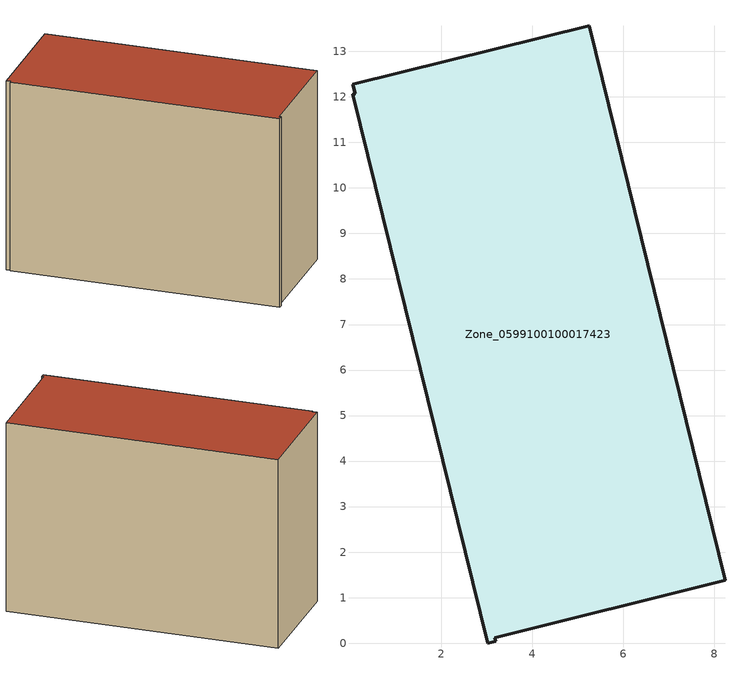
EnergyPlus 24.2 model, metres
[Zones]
Zone_0599100100017423
 floor ground (C_G): 5.25,13.56 8.23,1.38 3.17,0.12 3.19,0.04 3.02,0 0.05,12.06 0.11,12.07 0.06,12.28 z0
 wall outside (C_F): 3.02,0 3.19,0.04 3.17,0.12 8.23,1.38 5.25,13.56 0.06,12.28 0.11,12.07 0.05,12.06 3.02,0 z0:9.01
 roof outside (C_R): 8.23,1.38 5.25,13.56 0.06,12.28 0.11,12.07 0.05,12.06 3.02,0 3.19,0.04 3.17,0.12 z9.01
[BUILDING]
Pand.0599100100017423: North Axis=0; Terrain=City; Loads Convergence Tolerance Value=0.04; Temperature Convergence Tolerance Value=0.4; Solar Distribution=FullExterior; Maximum Number of Warmup Days=25; Minimum Number of Warmup Days=1
[Site:Location]
Rotterdam.The.Hague.AP_ZH_NLD Design_Conditions: Latitude=51.96; Longitude=4.45; Time Zone=1; Elevation=-4.5
[SITE:GROUNDTEMPERATURE:BUILDINGSURFACE]
18, 18, 18, 18, 18, 18, 18, 18, 18, 18, 18, 18
[MATERIAL] Thermal Absorptance=0.9; Solar Absorptance=0.7; Visible Absorptance=0.7
Name | Roughness | Thickness | Conductivity | Density | Specific Heat
G.TI.2015-2018 | MediumSmooth | 0.15 | 0.0428571 | 540 | 1210
F.TI.2015-2018 | Rough | 0.3 | 0.0666667 | 1920 | 840
R.TI.2015-2018 | MediumRough | 0.2 | 0.0333333 | 1500 | 1000
[CONSTRUCTION]
C_G: G.TI.2015-2018
C_F: F.TI.2015-2018
C_R: R.TI.2015-2018
[ZONE]
Zone_0599100100017423: Type=1; Multiplier=1; Ceiling Height=Autocalculate; Volume=Autocalculate; Floor Area=autocalculate; Part of Total Floor Area=Yes
[ZONEINFILTRATION:DESIGNFLOWRATE]
Infil_Zone_0599100100017423: Zone or ZoneList or Space or SpaceList=Zone_0599100100017423; Schedule=AlwaysOn; Design Flow Rate Calculation Method=Flow/Area; Flow Rate per Floor Area=0.0015; Constant Term Coefficient=1; Temperature Term Coefficient=0; Velocity Term Coefficient=0; Velocity Squared Term Coefficient=0
[HVACTEMPLATE:ZONE:IDEALLOADSAIRSYSTEM]
Zone_0599100100017423: Maximum Heating Supply Air Temperature=50; Minimum Cooling Supply Air Temperature=13; Maximum Heating Supply Air Humidity Ratio=0.0156; Minimum Cooling Supply Air Humidity Ratio=0.0077; Heating Limit=NoLimit; Cooling Limit=NoLimit; Dehumidification Control Type=ConstantSensibleHeatRatio; Cooling Sensible Heat Ratio=0.7; Dehumidification Setpoint=60; Humidification Control Type=None; Humidification Setpoint=30; Outdoor Air Method=None; Outdoor Air Flow Rate per Person=0.00944; Outdoor Air Flow Rate per Zone Floor Area=0; Outdoor Air Flow Rate per Zone=0; Demand Controlled Ventilation Type=None; Outdoor Air Economizer Type=NoEconomizer; Heat Recovery Type=None; Sensible Heat Recovery Effectiveness=0.7; Latent Heat Recovery Effectiveness=0.65
[ZONECONTROL:THERMOSTAT]
ThermostatControl_Zone_0599100100017423: Zone or ZoneList=Zone_0599100100017423; Control Type Schedule=DualSetpointControlType; Control 1=Thermostat_Zone_0599100100017423; Temperature Difference Between Cutout And Setpoint=0
[THERMOSTATSETPOINT:DUALSETPOINT]
Thermostat_Zone_0599100100017423: Heating Setpoint Temperature Schedule=HeatingSetpoint_Zone_0599100100017423; Cooling Setpoint Temperature Schedule=CoolingSetpoint_Zone_0599100100017423
[SCHEDULE:COMPACT]
HeatingSetpoint_Zone_0599100100017423: Through: 12/31, For: AllDays, Until: 24:00, 21
CoolingSetpoint_Zone_0599100100017423: Through: 12/31, For: AllDays, Until: 24:00, 24
DualSetpointControlType: Through: 12/31, For: AllDays, Until: 24:00, 4
AlwaysOn: Through: 12/31, For: AllDays, Until: 24:00, 1
